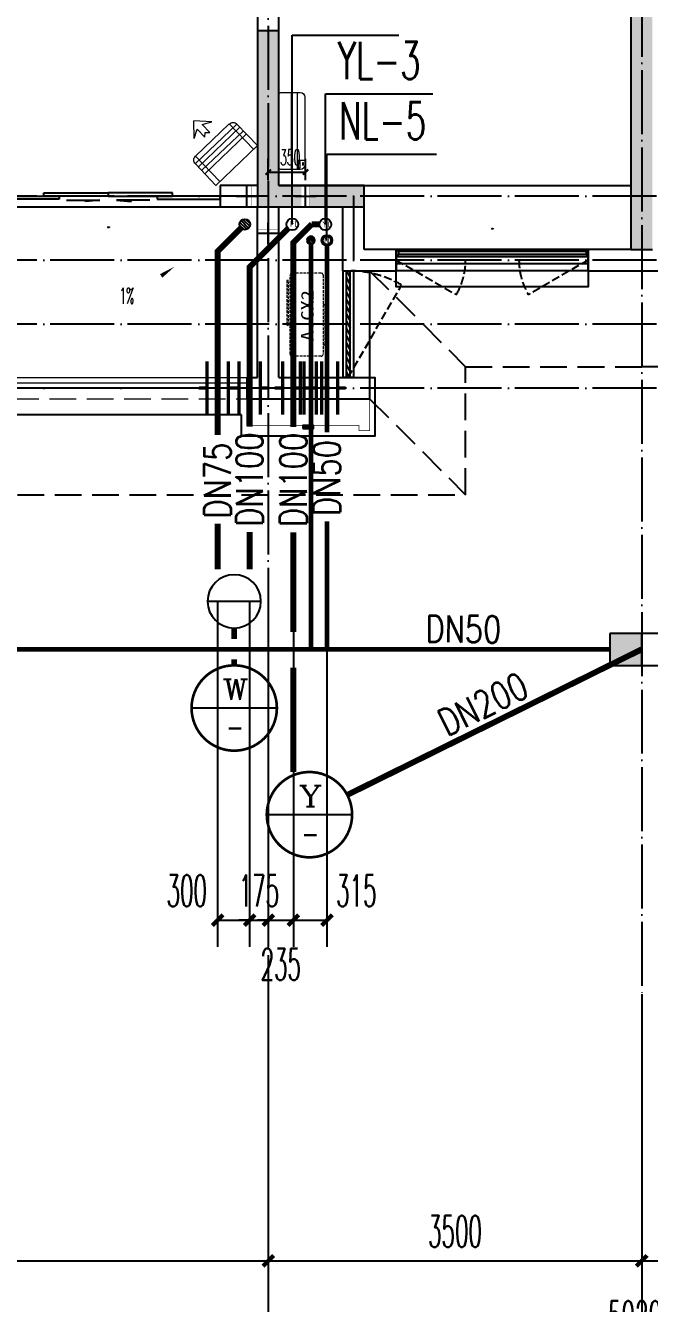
# Model space of a CAD drawing. Extents: x 27938 to 1507990, y 110129 to 923079.
# Drawn here: x 847142 to 852989, y 664074 to 676056 of the extents above; entities that cross this region are included whole.
import ezdxf
from ezdxf.enums import TextEntityAlignment as Align

# ---------------------------------------------------------------- set-up
doc = ezdxf.new("R2010")
doc.units = 0
doc.header["$LTSCALE"] = 1000
doc.header["$MEASUREMENT"] = 0
doc.linetypes.add('DASH', pattern=[0.35, 0.25, -0.1])
doc.linetypes.add('DOTE', pattern=[2.42, 2, -0.2, 0.02, -0.2])
for name, color, linetype in [('3-栏杆1', 135, 'Continuous'), ('3.5方案汇报，与郭总、侯月琴确定户型_t8$0$2020.03.04 -1安徽标准化洋房户型(UA）_t8_t8$0$看线', 154, 'Continuous'), ('AXIS', 3, 'Continuous'), ('COLUMN', 9, 'Continuous'), ('DIM_不分区给水', 3, 'Continuous'), ('DIM_凝结', 150, 'Continuous'), ('DIM_废水', 31, 'Continuous'), ('DIM_污水', 2, 'Continuous'), ('DIM_雨水', 4, 'Continuous'), ('DOTE', 1, 'Continuous'), ('EQUIP_地漏', 7, 'Continuous'), ('LVTRY', 6, 'Continuous'), ('PIPE-凝结', 150, 'N'), ('PIPE-废水', 31, 'TG_F'), ('PIPE-污水', 2, 'W'), ('PIPE-雨水', 4, 'TG_Y'), ('PUB_HATCH', 8, 'Continuous'), ('PUB_TEXT', 4, 'Continuous'), ('TEXT_凝结', 7, 'Continuous'), ('TEXT_废水', 7, 'Continuous'), ('TEXT_雨水', 7, 'Continuous'), ('TWT_DIM', 3, 'Continuous'), ('TWT_雨水口', 4, 'Continuous'), ('VALVE_凝结', 7, 'Continuous'), ('VPIPE-凝结', 150, 'N'), ('VPIPE-废水', 31, 'Continuous'), ('VPIPE-雨水', 4, 'Y'), ('WALL', 9, 'Continuous'), ('WELL_污水', 2, 'Continuous'), ('WINDOW', 4, 'Continuous'), ('WINDOW_TEXT', 7, 'Continuous'), ('保温', 6, 'Continuous'), ('卫生间', 6, 'Continuous'), ('机电标识类', 1, 'Continuous'), ('看线', 251, 'Continuous'), ('立面', 73, 'Continuous'), ('铝合金', 144, 'Continuous')]:
    doc.layers.add(name, color=color, linetype=linetype)
for name, color, linetype, lineweight in [('平面-排水沟', 86, 'Continuous', 15), ('平面-栏杆', 135, 'Continuous', 15), ('平面-看线', 45, 'Continuous', 15), ('平面-空调室内机', 176, 'Continuous', 9), ('平面-空调预留孔', 173, 'Continuous', 15), ('空调', 76, 'Continuous', 13)]:
    doc.layers.add(name, color=color, linetype=linetype, lineweight=lineweight)
doc.styles.add('_TCH_DIM', font='SIMPLEX.shx', dxfattribs={"width": 0.7, "bigfont": 'GBCBIG.shx'})
doc.styles.add('_TCH_DIM_T3', font='SIMPLEX.shx', dxfattribs={"width": 0.494118, "bigfont": 'GBCBIG.shx'})
doc.styles.add('_TCH_WINDOW', font='SIMPLEX.shx', dxfattribs={"width": 0.7, "height": 3.5, "bigfont": 'GBCBIG.shx'})
doc.styles.add('_TWT_CIRCLE', font='COMPLEX', dxfattribs={"width": 1.1, "height": 3.5, "bigfont": 'HZTXT'})
doc.styles.add('_TWT_PIPEDN', font='SIMPLEX', dxfattribs={"width": 0.8, "height": 3.5, "bigfont": 'HZTXT'})
doc.styles.add('_TWT_SERIAL', font='SIMPLEX', dxfattribs={"width": 0.8, "height": 3.5, "bigfont": 'HZTXT'})
doc.styles.get("Standard").update_dxf_attribs({"font": 'gbenor.shx', "bigfont": 'gbcbig.shx'})
doc.styles.add('TG_LINETYPE', font='SIMPLEX', dxfattribs={"width": 0.8, "height": 3, "bigfont": 'HZTXT'})
doc.styles.add('黑体', font='simhei.ttf')
doc.linetypes.add('N', pattern='A,3,-0.2,["N",Standard,S=0.25,R=0,X=-0.1,Y=-0.115],-0.2', length=3.4)
doc.linetypes.add('TG_F', pattern='A,2,-0.3,["F",TG_LINETYPE,S=0.1,R=0,X=-0.23,Y=-0.15],0', length=2.3)
doc.linetypes.add('TG_Y', pattern='A,2,-0.229,["Y",TG_LINETYPE,S=0.1,R=0,X=-0.229,Y=-0.15],0', length=2.229)
doc.linetypes.add('W', pattern='A,3,-0.2,["W",Standard,S=0.25,R=0,X=-0.1,Y=-0.115],-0.2', length=3.4)
doc.linetypes.add('Y', pattern='A,3,-0.2,["Y",Standard,S=0.25,R=0,X=-0.1,Y=-0.115],-0.2', length=3.4)
doc.dimstyles.new('_TCH_ARCH&&100', dxfattribs={"dimtxt": 297.5, "dimasz": 100, "dimexe": 250, "dimexo": 300, "dimgap": 126.25, "dimtad": 1, "dimdec": 0, "dimzin": 0, "dimdsep": 46, "dimtxsty": '_TCH_DIM_T3', "dimblk": 'ARCHTICK', "dimcen": 0.09, "dimclrt": 4, "dimazin": 2, "dimtfac": 1, "dimtdec": 0, "dimtix": 1, "dimtmove": 2, "dimatfit": 3, "dimfxl": 100, "dimtolj": 1, "dimtzin": 0, "dimarcsym": 0})
doc.dimstyles.new('_TCH_ARCH&&50', dxfattribs={"dimtxt": 148.75, "dimasz": 50, "dimexe": 125, "dimexo": 150, "dimgap": 63.125, "dimtad": 1, "dimdec": 0, "dimzin": 0, "dimdsep": 46, "dimtxsty": '_TCH_DIM_T3', "dimblk": 'ARCHTICK', "dimcen": 0.09, "dimclrt": 4, "dimazin": 2, "dimtfac": 1, "dimtdec": 0, "dimtix": 1, "dimtmove": 2, "dimatfit": 3, "dimfxl": 100, "dimtolj": 1, "dimtzin": 0, "dimarcsym": 0})
doc.dimstyles.new('_TWT_ARCH&&100', dxfattribs={"dimtxt": 297.5, "dimasz": 100, "dimexe": 250, "dimexo": 300, "dimgap": 126.25, "dimtad": 1, "dimdec": 0, "dimzin": 0, "dimdsep": 46, "dimtxsty": '_TCH_DIM_T3', "dimblk": 'ARCHTICK', "dimcen": 0.09, "dimclrt": 7, "dimazin": 2, "dimtfac": 1, "dimtdec": 0, "dimtix": 1, "dimtmove": 2, "dimatfit": 3, "dimfxl": 1, "dimtolj": 1, "dimtzin": 0, "dimarcsym": 0})
pattern_1 = [(45, (-445516.58, -596748.81), (0, 47.4157523), [100.584, -33.528]), (135, (-445492.87, -596725.102), (3e-15, 47.4157523), [100.584, -33.528])]

# ---------------------------------------------------------------- blocks, each defined once
blk = doc.blocks.new('A$C148B7D8E')
at = {"layer": '卫生间', "color": 159, "linetype": 'DASH', "true_color": 0x22346e}
for p, q in [((22550, 0), (23450, -900)), ((22550, -1200), (23450, -2100))]:
    blk.add_line(p, q, dxfattribs=at)
blk.add_lwpolyline([(9400, 15400), (7700, 15400), (7700, 10800), (7300, 10800), (7300, 10000), (900, 10000), (900, 9000), (-900, 9000), (-900, -900), (1750, -900), (1750, -2100), (23450, -2100), (23450, -900), (25100, -900)], dxfattribs=at)
blk = doc.blocks.new('GFDGFSDFGD')
at = {"layer": 'PUB_HATCH'}
blk.add_hatch(color=0, dxfattribs=at).paths.add_polyline_path([(443017, 365524), (443017, 365724), (442217, 365724), (442217, 367174), (442017, 367174), (442017, 365524)])
at = {"layer": 'COLUMN', "color": 0}
for p, q in [((442217, 367174), (442017, 367174)), ((442017, 367174), (442017, 365524)), ((442217, 365724), (442217, 367174)), ((443017, 365724), (442217, 365724)), ((443017, 365524), (443017, 365724)), ((442017, 365524), (443017, 365524))]:
    blk.add_line(p, q, dxfattribs=at)
blk = doc.blocks.new('dongkong')
blk.add_wipeout([(-603756, 210771), (-603756, 210571), (-603836, 210571), (-603836, 210771)])
at = {"layer": '机电标识类', "color": 250, "linetype": 'DASH', "ltscale": 400}
for p, q in [((-603796, 210771), (-603796, 210571)), ((-603896, 210671), (-603696, 210671))]:
    blk.add_line(p, q, dxfattribs=at)
at = {"layer": '空调', "color": 6, "linetype": 'DASH', "const_width": 2}
blk.add_lwpolyline([(-603756, 210771), (-603756, 210571), (-603836, 210571), (-603836, 210771)], close=True, dxfattribs=at)
blk = doc.blocks.new('A$C001338C2')
for p, q in [((845, 304), (55, 304)), ((109, 215), (109, 304)), ((0, 249), (0, 22)), ((900, 22), (900, 249)), ((22, 0), (878, 0))]:
    blk.add_line(p, q)
at = {"lineweight": 5}
for p, q in [((900, 215), (0, 215)), ((900, 143), (0, 143))]:
    blk.add_line(p, q, dxfattribs=at)
for points in [[(89, 226), (22, 226, -0.414214), (17, 232), (17, 243, -0.414214), (22, 249), (89, 249, -0.414214), (95, 243), (95, 232, -0.414214)], [(73, 275), (57, 275, -0.414214), (51, 281), (51, 283, -0.414214), (57, 289), (73, 289, -0.414214), (79, 283), (79, 281, -0.414214)]]:
    blk.add_lwpolyline(points, format="xyb", close=True)
for centre, radius, start, end in [((55, 249), 55, 90, 180), ((845, 249), 55, 360, 90), ((22, 22), 22, 180, 270), ((878, 22), 22, 270, 360)]:
    blk.add_arc(centre, radius, start, end)
blk = doc.blocks.new('$lvtry$00000171')
at = {"color": 0}
for p, q in [((-74, 11), (-11, 74)), ((-70, -27), (27, 70)), ((-53, -53), (53, 53)), ((-27, -70), (70, 27)), ((11, -74), (74, -11))]:
    blk.add_line(p, q, dxfattribs=at)
blk.add_circle((0, 0), 75, dxfattribs=at)
blk.add_point((0, 0), dxfattribs=at)
blk = doc.blocks.new('$TwtSys$00000141')
at = {"color": 1}
for p, q in [((-47, 4), (-5, 46)), ((-47, 4), (-5, 46)), ((-44, -18), (18, 44)), ((-44, -18), (18, 44)), ((-33, -33), (33, 33)), ((-33, -33), (33, 33)), ((-16, -44), (44, 16)), ((-16, -44), (44, 16)), ((6, -46), (46, -6)), ((6, -46), (46, -6))]:
    blk.add_line(p, q, dxfattribs=at)
blk.add_circle((0, 0), 47, dxfattribs=at)
blk.add_circle((0, 0), 47, dxfattribs=at)
blk = doc.blocks.new('A$C718F517F')
at = {"layer": '保温', "linetype": 'ByBlock', "ltscale": 10}
h = blk.add_hatch(dxfattribs=at)
h.set_pattern_fill('AR-HBONE', color=251, scale=55)
h.set_pattern_definition(pattern_1)
edge = h.paths.add_edge_path()
edge.add_line((200, 5100), (200, 7700))
edge.add_line((200, 7700), (0, 7700))
edge.add_line((0, 7700), (0, 5100))
edge.add_line((0, 5100), (200, 5100))
h = blk.add_hatch(dxfattribs=at)
h.set_pattern_fill('AR-HBONE', color=251, scale=55)
h.set_pattern_definition(pattern_1)
edge = h.paths.add_edge_path()
edge.add_line((900, 4900), (900, 5100))
edge.add_line((900, 5100), (-700, 5100))
edge.add_line((-700, 5100), (-700, 4900))
edge.add_line((-700, 4900), (900, 4900))
at = {"layer": '保温', "linetype": 'Continuous', "ltscale": 10}
h = blk.add_hatch(dxfattribs=at)
h.set_pattern_fill('HEX', color=251, scale=10, angle=90, style=0)
h.set_pattern_definition([(90, (-503782.47, -516048.461), (-16.49778, 1e-15), [9.525, -19.05]), (210, (-503782.47, -516048.461), (8.24889, -14.2874966), [9.525, -19.05]), (150, (-503782.47, -516038.936), (-8.24889, -14.2874966), [9.525, -19.05])])
h.paths.add_polyline_path([(0, 0), (200, 0), (200, 4900), (0, 4900)])
at = {"layer": '保温', "color": 251, "linetype": 'ByBlock', "ltscale": 10}
for p, q in [((0, 7700), (200, 7700)), ((0, 4900), (200, 4900)), ((0, 0), (200, 0))]:
    blk.add_line(p, q, dxfattribs=at)
blk = doc.blocks.new('ferre')
at = {"layer": '平面-空调预留孔', "linetype": 'DASH', "ltscale": 0.1}
for p, q in [((93393, 115403), (93393, 115393)), ((93403, 115383), (93756, 115383)), ((93766, 115393), (93766, 115403))]:
    blk.add_line(p, q, dxfattribs=at)
blk.add_lwpolyline([(93997, 115743), (93577, 115743), (93577, 115727), (93997, 115727)], close=True, dxfattribs=at)
blk.add_lwpolyline([(94046, 115403), (93306, 115403, -0.414214), (93286, 115423), (93286, 115693, -0.414214), (93306, 115713), (94046, 115713, -0.414214), (94066, 115693), (94066, 115423, -0.414214)], format="xyb", close=True, dxfattribs=at)
for centre, start, end in [((93403, 115393), 180, 270), ((93756, 115393), 270, 0)]:
    blk.add_arc(centre, 10, start, end, dxfattribs=at)
at = {"layer": '平面-空调预留孔', "color": 251, "linetype": 'DASH', "ltscale": 0.1, "true_color": 0x636466, "style": '黑体', "width": 1.2}
blk.add_text('A.CX2', height=117, dxfattribs=at).set_placement((93428, 115492))
blk = doc.blocks.new('fergve')
at = {"layer": '平面-空调预留孔', "linetype": 'DASH', "ltscale": 0.1}
blk.add_blockref('ferre', (25670, -60416), dxfattribs=at)
blk = doc.blocks.new('dasdasf1sa2f31as32f')
for p, q in [((-116, 586), (43, 640)), ((83, 477), (43, 640)), ((-473, 260), (-339, 504)), ((-270, 524), (-428, 237)), ((135, 245), (-339, 505)), ((-270, 524), (114, 314)), ((-23, 586), (-116, 586)), ((-23, 586), (-73, 493)), ((-31, 504), (-73, 493)), ((-18, 463), (-31, 504)), ((32, 555), (-18, 463)), ((83, 477), (32, 555)), ((72, 132), (-401, 392)), ((93, 169), (-381, 428)), ((115, 208), (-359, 468)), ((0, 0), (-473, 260)), ((114, 314), (-44, 26)), ((134, 244), (0, 0))]:
    blk.add_line(p, q)
for centre, start, end in [((-294, 479), 61.2593, 151.2593), ((89, 269), 331.2593, 61.2593)]:
    blk.add_arc(centre, 51.3, start, end)
blk = doc.blocks.new('GDGDRGDGDRGDR')
at = {"layer": '平面-空调室内机', "ltscale": 0.3, "xscale": -1, "rotation": 270}
blk.add_blockref('dongkong', (231446, 1046278), dxfattribs=at)
at = {"layer": '平面-空调预留孔', "xscale": -1, "rotation": 15.00000000331026}
blk.add_blockref('dasdasf1sa2f31as32f', (441626, 442932), dxfattribs=at)
at = {"layer": '平面-空调预留孔', "rotation": 90}
blk.add_blockref('fergve', (497618, 322375), dxfattribs=at)
at = {"layer": '平面-空调室内机', "ltscale": 0.3, "xscale": -1, "rotation": 180}
blk.add_blockref('dongkong', (1045713, 653503), dxfattribs=at)
blk = doc.blocks.new('_ArchTick')
at = {"color": 0, "linetype": 'ByBlock', "const_width": 0.4}
blk.add_lwpolyline([(-0.5, -0.5), (0.5, 0.5)], dxfattribs=at)
blk = doc.blocks.new('*D925')
at = {"layer": 'Defpoints', "color": 0}
for p in [(849767, 674682), (849417, 674457), (849767, 674457)]:
    blk.add_point(p, dxfattribs=at)
at = {"layer": '平面-空调预留孔', "color": 0, "lineweight": -2}
for p, q in [((849417, 674607), (849417, 674807)), ((849767, 674607), (849767, 674807)), ((849417, 674682), (849767, 674682))]:
    blk.add_line(p, q, dxfattribs=at)
at = {"layer": '平面-空调预留孔', "color": 0, "lineweight": -2, "xscale": 50, "yscale": 50, "zscale": 50, "rotation": 180}
blk.add_blockref('_ArchTick', (849417, 674682), dxfattribs=at)
at = {"layer": '平面-空调预留孔', "color": 0, "lineweight": -2, "xscale": 50, "yscale": 50, "zscale": 50}
blk.add_blockref('_ArchTick', (849767, 674682), dxfattribs=at)
at = {"layer": '平面-空调预留孔', "color": 4, "insert": (849623, 674820), "char_height": 148.8, "attachment_point": 5, "style": '_TCH_DIM_T3'}
blk.add_mtext('\\A1;350', dxfattribs=at)
blk = doc.blocks.new('*D958')
at = {"layer": 'AXIS', "color": 0, "lineweight": -2}
for p, q in [((852917, 666675), (852917, 664225)), ((856417, 666675), (856417, 664225)), ((852917, 664475), (856417, 664475))]:
    blk.add_line(p, q, dxfattribs=at)
at = {"layer": 'Defpoints', "color": 0}
for p in [(852917, 666975), (856417, 666975), (856417, 664475)]:
    blk.add_point(p, dxfattribs=at)
at = {"layer": 'AXIS', "color": 0, "lineweight": -2, "xscale": 100, "yscale": 100, "zscale": 100, "rotation": 180}
blk.add_blockref('_ArchTick', (852917, 664475), dxfattribs=at)
at = {"layer": 'AXIS', "color": 0, "lineweight": -2, "xscale": 100, "yscale": 100, "zscale": 100}
blk.add_blockref('_ArchTick', (856417, 664475), dxfattribs=at)
at = {"layer": 'AXIS', "color": 4, "insert": (854667, 664750), "char_height": 297.5, "attachment_point": 5, "style": '_TCH_DIM_T3'}
blk.add_mtext('\\A1;3500', dxfattribs=at)
blk = doc.blocks.new('*D964')
at = {"layer": 'AXIS', "color": 0, "lineweight": -2}
for p, q in [((843617, 666675), (843617, 664225)), ((849417, 666675), (849417, 664225)), ((843617, 664475), (849417, 664475))]:
    blk.add_line(p, q, dxfattribs=at)
at = {"layer": 'Defpoints', "color": 0}
for p in [(843617, 666975), (849417, 666975), (849417, 664475)]:
    blk.add_point(p, dxfattribs=at)
at = {"layer": 'AXIS', "color": 0, "lineweight": -2, "xscale": 100, "yscale": 100, "zscale": 100, "rotation": 180}
blk.add_blockref('_ArchTick', (843617, 664475), dxfattribs=at)
at = {"layer": 'AXIS', "color": 0, "lineweight": -2, "xscale": 100, "yscale": 100, "zscale": 100}
blk.add_blockref('_ArchTick', (849417, 664475), dxfattribs=at)
at = {"layer": 'AXIS', "color": 4, "insert": (846517, 664750), "char_height": 297.5, "attachment_point": 5, "style": '_TCH_DIM_T3'}
blk.add_mtext('\\A1;5800', dxfattribs=at)
blk = doc.blocks.new('*D965')
at = {"layer": 'AXIS', "color": 0, "lineweight": -2}
for p, q in [((849417, 666675), (849417, 664225)), ((852917, 666675), (852917, 664225)), ((849417, 664475), (852917, 664475))]:
    blk.add_line(p, q, dxfattribs=at)
at = {"layer": 'Defpoints', "color": 0}
for p in [(849417, 666975), (852917, 666975), (852917, 664475)]:
    blk.add_point(p, dxfattribs=at)
at = {"layer": 'AXIS', "color": 0, "lineweight": -2, "xscale": 100, "yscale": 100, "zscale": 100, "rotation": 180}
blk.add_blockref('_ArchTick', (849417, 664475), dxfattribs=at)
at = {"layer": 'AXIS', "color": 0, "lineweight": -2, "xscale": 100, "yscale": 100, "zscale": 100}
blk.add_blockref('_ArchTick', (852917, 664475), dxfattribs=at)
at = {"layer": 'AXIS', "color": 4, "insert": (851167, 664750), "char_height": 297.5, "attachment_point": 5, "style": '_TCH_DIM_T3'}
blk.add_mtext('\\A1;3500', dxfattribs=at)
blk = doc.blocks.new('*D966')
at = {"layer": 'AXIS', "color": 0, "lineweight": -2}
for p, q in [((827817, 666675), (827817, 663425)), ((878017, 666675), (878017, 663425)), ((827817, 663675), (878017, 663675))]:
    blk.add_line(p, q, dxfattribs=at)
at = {"layer": 'Defpoints', "color": 0}
for p in [(827817, 666975), (878017, 666975), (878017, 663675)]:
    blk.add_point(p, dxfattribs=at)
at = {"layer": 'AXIS', "color": 0, "lineweight": -2, "xscale": 100, "yscale": 100, "zscale": 100, "rotation": 180}
blk.add_blockref('_ArchTick', (827817, 663675), dxfattribs=at)
at = {"layer": 'AXIS', "color": 0, "lineweight": -2, "xscale": 100, "yscale": 100, "zscale": 100}
blk.add_blockref('_ArchTick', (878017, 663675), dxfattribs=at)
at = {"layer": 'AXIS', "color": 4, "insert": (852917, 663950), "char_height": 297.5, "attachment_point": 5, "style": '_TCH_DIM_T3'}
blk.add_mtext('\\A1;50200', dxfattribs=at)
blk = doc.blocks.new('$DorLib2D$00000138')
at = {"color": 0, "linetype": 'Continuous'}
for p, q in [((-0.2875, 0), (-0.2875, 0.1538)), ((-0.2875, 0.1538), (0, 0.1538)), ((0, 0.1538), (0, 0)), ((0.2875, 0.1538), (0, 0.1538)), ((0.2875, 0), (0.2875, 0.1538)), ((-0.5, -0.1399), (-0.5, 0)), ((-0.5, 0), (-0.2188, 0)), ((0, 0), (-0.2875, 0)), ((-0.2188, 0), (-0.2188, -0.1399)), ((0, 0), (0.2875, 0)), ((0.2188, 0), (0.2188, -0.1399)), ((0.5, 0), (0.2188, 0)), ((0.5, 0), (0.5, -0.1946)), ((0.5, -0.1399), (0.5, 0)), ((-0.2188, -0.1399), (-0.5, -0.1399)), ((0.2188, -0.1399), (0.5, -0.1399)), ((-0.1857, -0.186), (-0.037, -0.186)), ((-0.037, -0.186), (-0.1019, -0.2583)), ((-0.1019, -0.2583), (-0.1019, -0.186)), ((0.1857, -0.186), (0.037, -0.186)), ((0.037, -0.186), (0.1019, -0.2583)), ((0.1019, -0.2583), (0.1019, -0.186))]:
    blk.add_line(p, q, dxfattribs=at)
blk = doc.blocks.new('$WINLIB2D$00000001')
at = {"color": 0}
for points in [[(-0.5, 0.5), (-0.5, -0.5)], [(-0.5, 0.5), (0.5, 0.5)], [(0.5, -0.5), (0.5, 0.5)], [(0.5, 0.1667), (-0.5, 0.1667)], [(0.5, -0.1667), (-0.5, -0.1667)], [(-0.5, -0.5), (0.5, -0.5)]]:
    blk.add_lwpolyline(points, dxfattribs=at)
blk = doc.blocks.new('$WINLIB2D$00000039')
at = {"color": 0}
for points in [[(-0.5, 0.5), (-0.5, -0.5)], [(0.5, 0.5), (-0.5, 0.5)], [(0.5, -0.5), (0.5, 0.5)], [(-0.5, 0.167), (0.5, 0.167)], [(-0.384, -0.167), (-0.448, 0.167)], [(-0.316, -0.167), (-0.38, 0.167)], [(-0.248, -0.167), (-0.312, 0.167)], [(-0.18, -0.167), (-0.244, 0.167)], [(-0.112, -0.167), (-0.176, 0.167)], [(-0.044, -0.167), (-0.108, 0.167)], [(0.024, -0.167), (-0.04, 0.167)], [(0.092, -0.167), (0.028, 0.167)], [(0.16, -0.167), (0.096, 0.167)], [(0.228, -0.167), (0.164, 0.167)], [(0.296, -0.167), (0.232, 0.167)], [(0.364, -0.167), (0.3, 0.167)], [(0.432, -0.167), (0.368, 0.167)], [(0.5, -0.167), (0.436, 0.167)], [(-0.452, -0.167), (-0.5, 0.084)], [(-0.5, -0.167), (0.5, -0.167)], [(0.5, -0.5), (-0.5, -0.5)]]:
    blk.add_lwpolyline(points, dxfattribs=at)
blk = doc.blocks.new('$VALVE$00000553')
at = {"const_width": 30}
for points in [[(0, 100), (0, 175)], [(0, 100), (-250, 100), (-250, 100)], [(0, 100), (250, 100), (250, 100)], [(-250, -100), (-250, -100), (0, -100)], [(250, -100), (250, -100), (0, -100)], [(0, -175), (0, -100)]]:
    blk.add_lwpolyline(points, dxfattribs=at)
blk = doc.blocks.new('$TWTSYS$00000190')
blk.add_line((0, 0.5, 0), (0, -0.5, 0))
blk.add_circle((0, 0, 0), 0.5)
blk = doc.blocks.new('*D1531')
at = {"layer": 'Defpoints', "color": 0}
for p in [(848942, 670957), (849242, 670957), (849242, 667669)]:
    blk.add_point(p, dxfattribs=at)
at = {"layer": 'TWT_DIM', "color": 0, "lineweight": -2}
for p, q in [((848942, 670657), (848942, 667419)), ((849242, 670657), (849242, 667419)), ((848942, 667669), (849242, 667669))]:
    blk.add_line(p, q, dxfattribs=at)
at = {"layer": 'TWT_DIM', "color": 0, "lineweight": -2, "xscale": 100, "yscale": 100, "zscale": 100, "rotation": 180}
blk.add_blockref('_ArchTick', (848942, 667669), dxfattribs=at)
at = {"layer": 'TWT_DIM', "color": 0, "lineweight": -2, "xscale": 100, "yscale": 100, "zscale": 100}
blk.add_blockref('_ArchTick', (849242, 667669), dxfattribs=at)
at = {"layer": 'TWT_DIM', "color": 7, "insert": (848653, 667944), "char_height": 297.5, "attachment_point": 5, "style": '_TCH_DIM_T3'}
blk.add_mtext('\\A1;300', dxfattribs=at)
blk = doc.blocks.new('*D1532')
at = {"layer": 'Defpoints', "color": 0}
for p in [(849242, 670957), (849417, 670957), (849417, 667669)]:
    blk.add_point(p, dxfattribs=at)
at = {"layer": 'TWT_DIM', "color": 0, "lineweight": -2}
for p, q in [((849242, 670657), (849242, 667419)), ((849417, 670657), (849417, 667419)), ((849242, 667669), (849142, 667669)), ((849242, 667669), (849417, 667669)), ((849417, 667669), (849517, 667669))]:
    blk.add_line(p, q, dxfattribs=at)
at = {"layer": 'TWT_DIM', "color": 0, "lineweight": -2, "xscale": 100, "yscale": 100, "zscale": 100}
blk.add_blockref('_ArchTick', (849242, 667669), dxfattribs=at)
at = {"layer": 'TWT_DIM', "color": 0, "lineweight": -2, "xscale": 100, "yscale": 100, "zscale": 100, "rotation": 180}
blk.add_blockref('_ArchTick', (849417, 667669), dxfattribs=at)
at = {"layer": 'TWT_DIM', "color": 7, "insert": (849329, 667944), "char_height": 297.5, "attachment_point": 5, "style": '_TCH_DIM_T3'}
blk.add_mtext('\\A1;175', dxfattribs=at)
blk = doc.blocks.new('*D1533')
at = {"layer": 'Defpoints', "color": 0}
for p in [(849417, 670957), (849652, 670957), (849652, 667669)]:
    blk.add_point(p, dxfattribs=at)
at = {"layer": 'TWT_DIM', "color": 0, "lineweight": -2}
for p, q in [((849417, 670657), (849417, 667419)), ((849652, 670657), (849652, 667419)), ((849417, 667669), (849317, 667669)), ((849417, 667669), (849652, 667669)), ((849652, 667669), (849752, 667669))]:
    blk.add_line(p, q, dxfattribs=at)
at = {"layer": 'TWT_DIM', "color": 0, "lineweight": -2, "xscale": 100, "yscale": 100, "zscale": 100}
blk.add_blockref('_ArchTick', (849417, 667669), dxfattribs=at)
at = {"layer": 'TWT_DIM', "color": 0, "lineweight": -2, "xscale": 100, "yscale": 100, "zscale": 100, "rotation": 180}
blk.add_blockref('_ArchTick', (849652, 667669), dxfattribs=at)
at = {"layer": 'TWT_DIM', "color": 7, "insert": (849534, 667253), "char_height": 297.5, "attachment_point": 5, "style": '_TCH_DIM_T3'}
blk.add_mtext('\\A1;235', dxfattribs=at)
blk = doc.blocks.new('*D1534')
at = {"layer": 'Defpoints', "color": 0}
for p in [(849652, 670957), (849967, 670957), (849967, 667669)]:
    blk.add_point(p, dxfattribs=at)
at = {"layer": 'TWT_DIM', "color": 0, "lineweight": -2}
for p, q in [((849652, 670657), (849652, 667419)), ((849967, 670657), (849967, 667419)), ((849652, 667669), (849967, 667669))]:
    blk.add_line(p, q, dxfattribs=at)
at = {"layer": 'TWT_DIM', "color": 0, "lineweight": -2, "xscale": 100, "yscale": 100, "zscale": 100, "rotation": 180}
blk.add_blockref('_ArchTick', (849652, 667669), dxfattribs=at)
at = {"layer": 'TWT_DIM', "color": 0, "lineweight": -2, "xscale": 100, "yscale": 100, "zscale": 100}
blk.add_blockref('_ArchTick', (849967, 667669), dxfattribs=at)
at = {"layer": 'TWT_DIM', "color": 7, "insert": (850242, 667944), "char_height": 297.5, "attachment_point": 5, "style": '_TCH_DIM_T3'}
blk.add_mtext('\\A1;315', dxfattribs=at)
blk = doc.blocks.new('$TwtSys$00000424')
for p, q in [((-500, 250), (500, 250)), ((-500, -250), (-500, 250)), ((0, -250), (0, 250)), ((500, 250), (500, -250)), ((500, -250), (-500, -250))]:
    blk.add_line(p, q)
blk.add_solid([(0, 250), (500, 250), (0, -250), (500, -250)])

msp = doc.modelspace()

# ---------------------------------------------------------------- hatches: boundary and pattern name
at = {"layer": 'PIPE-凝结'}
for points in [[(849816.6, 672542.2), (849800.7, 672526.3), (849794.1, 672532.9)], [(849816.6, 672542.2), (849794.1, 672542.2), (849794.1, 672532.9)]]:
    msp.add_hatch(color=256, dxfattribs=at).paths.add_polyline_path(points)
at = {"layer": '立面'}
h = msp.add_hatch(dxfattribs=at)
h.set_pattern_fill('ANSI31', color=8, scale=2)
h.set_pattern_definition([(45, (-38483.731, -123288.2893), (-2.24506403, 2.24506403), [])])
h.paths.add_polyline_path([(849741.6, 672277.2), (849841.6, 672277.2), (849841.6, 672307.2), (849741.6, 672307.2)])

# ---------------------------------------------------------------- linework, layer by layer
at = {"color": 8, "const_width": 8}
msp.add_lwpolyline([(850366.6, 672557.2), (850366.6, 672257.2), (850266.6, 672257.2), (850266.6, 672307.2), (849216.6, 672307.2), (849216.6, 672557.2)], dxfattribs=at)
at = {"layer": '3-栏杆1', "color": 8}
for p, q in [((850636.8, 673939.4), (850616.6, 673957.2)), ((850616.6, 673957.2), (850636.8, 673939.4)), ((850636.8, 673910.1), (850616.6, 673890.3)), ((850616.6, 673890.3), (850636.8, 673910.1)), ((850636.8, 673939.3), (852396.3, 673939.4)), ((850636.8, 673939.4), (850636.8, 673910.1)), ((852396.3, 673910.1), (850636.8, 673910)), ((852396.3, 673939.4), (852416.6, 673957.2)), ((852416.6, 673957.2), (852396.3, 673939.4)), ((852396.3, 673939.4), (852396.3, 673910.1)), ((852416.6, 673890.3), (852396.3, 673910.1))]:
    msp.add_line(p, q, dxfattribs=at)
at = {"layer": '3.5方案汇报，与郭总、侯月琴确定户型_t8$0$2020.03.04 -1安徽标准化洋房户型(UA）_t8_t8$0$看线', "color": 8, "ltscale": 10}
msp.add_line((850316.6, 674557.2), (852816.6, 674557.2), dxfattribs=at)
at = {"layer": 'AXIS', "color": 8}
for p, q in [((849416.6, 666975.1), (849416.6, 662975.1)), ((852916.6, 666975.1), (852916.6, 662975.1))]:
    msp.add_line(p, q, dxfattribs=at)
at = {"layer": 'DIM_不分区给水'}
msp.add_line((850104.1, 672657.2), (829184.1, 672657.2), dxfattribs=at)
at = {"layer": 'DIM_废水'}
msp.add_line((849641.6, 675964.8), (850638.9, 675964.8), dxfattribs=at)
at = {"layer": 'DIM_污水'}
msp.add_line((849497.6, 669657.2), (848697.6, 669657.2), dxfattribs=at)
at = {"layer": 'DIM_污水', "const_width": 25}
msp.add_lwpolyline([(849497.6, 669657.2, 1), (848697.6, 669657.2, 1)], format="xyb", close=True, dxfattribs=at)
at = {"layer": 'DIM_雨水'}
for p, q in [((849951.6, 675414.7), (850958.5, 675414.7)), ((850202.6, 668657.2), (849402.6, 668657.2))]:
    msp.add_line(p, q, dxfattribs=at)
at = {"layer": 'DIM_雨水', "const_width": 25}
msp.add_lwpolyline([(850202.6, 668657.2, 1), (849402.6, 668657.2, 1)], format="xyb", close=True, dxfattribs=at)
at = {"layer": 'DOTE', "color": 169, "linetype": 'DOTE', "ltscale": 0.3}
msp.add_line((879916.6, 672657.2), (825916.6, 672657.2), dxfattribs=at)
at = {"layer": 'PIPE-凝结', "ltscale": 0.5, "const_width": 45}
for points in [[(849966.6, 672392.2), (849966.6, 672241.8)], [(849966.6, 671408.4), (849966.6, 670207.2)], [(830866.6, 670207.2), (852616.6, 670207.2)]]:
    msp.add_lwpolyline(points, dxfattribs=at)
at = {"layer": 'PIPE-废水', "ltscale": 0.5, "const_width": 55}
for points in [[(848941.6, 670957.2), (848941.6, 671384.9)], [(849241.6, 670957.2), (849241.6, 671308.1)]]:
    msp.add_lwpolyline(points, dxfattribs=at)
at = {"layer": 'PIPE-污水', "const_width": 55}
for points in [[(849097.2, 670407.2), (849097.1, 670305.1)], [(849096.8, 670114.9), (849096.7, 670057.2)]]:
    msp.add_lwpolyline(points, dxfattribs=at)
at = {"layer": 'PIPE-雨水', "ltscale": 0.5, "const_width": 55}
for points in [[(849651.6, 670370.3), (849651.6, 671304.9)], [(849651.6, 669057.2), (849651.6, 670036.1)]]:
    msp.add_lwpolyline(points, dxfattribs=at)
at = {"layer": 'PIPE-雨水', "const_width": 55}
msp.add_lwpolyline([(850157.2, 668842.2), (852916.6, 670207.2)], dxfattribs=at)
at = {"layer": 'VPIPE-凝结', "color": 8}
msp.add_circle((849966.6, 674042.2), 40, dxfattribs=at)
at = {"layer": 'VPIPE-废水', "color": 8}
msp.add_circle((849641.6, 674192.2), 55, dxfattribs=at)
at = {"layer": 'VPIPE-雨水', "color": 8}
msp.add_circle((849951.6, 674192.2), 55, dxfattribs=at)
at = {"layer": 'WALL', "color": 8}
for p, q in [((849216.6, 672557.2), (849416.6, 672557.2)), ((849416.6, 672557.2), (850366.6, 672557.2))]:
    msp.add_line(p, q, dxfattribs=at)
at = {"layer": 'WINDOW', "color": 8, "linetype": 'DASH', "ltscale": 0.3}
for points in [[(850616.6, 673857.2), (851179.7, 673532.5, 0.1314846), (851266.6, 673857.2)], [(852416.6, 673857.2), (851853.4, 673532.5, -0.1314846), (851766.6, 673857.2)], [(850166.6, 672757.2), (850666.6, 673623.2, 0.1316525), (850166.6, 673757.2)]]:
    msp.add_lwpolyline(points, format="xyb", dxfattribs=at)
at = {"layer": '平面-栏杆', "color": 8}
for points in [[(844566.6, 672707.2), (849216.6, 672707.2)], [(844566.6, 672657.2), (849216.6, 672657.2)], [(844566.6, 672657.2), (849216.6, 672657.2)]]:
    msp.add_lwpolyline(points, dxfattribs=at)
at = {"layer": '平面-看线', "color": 8}
msp.add_lwpolyline([(844566.6, 672757.2), (849216.6, 672757.2)], dxfattribs=at)
at = {"layer": '平面-看线', "color": 8, "linetype": 'DASH'}
msp.add_lwpolyline([(844566.6, 672557.2), (849216.6, 672557.2)], dxfattribs=at)
at = {"layer": '看线', "color": 8, "ltscale": 0.5}
for points in [[(850366.6, 673757.2), (850366.6, 672757.2)], [(852416.6, 673757.2), (852416.6, 673607.2), (850616.6, 673607.2), (850616.6, 673757.2)], [(849166.6, 672407.2), (844566.6, 672407.2)]]:
    msp.add_lwpolyline(points, dxfattribs=at)
at = {"layer": '看线', "color": 8}
msp.add_lwpolyline([(850366.6, 672757.2), (850416.6, 672757.2), (850416.6, 672207.2), (849166.6, 672207.2), (849166.6, 672407.2)], dxfattribs=at)
at = {"layer": '立面', "color": 8}
msp.add_lwpolyline([(849741.6, 672277.2), (849841.6, 672277.2), (849841.6, 672307.2), (849741.6, 672307.2)], close=True, dxfattribs=at)
at = {"layer": '铝合金', "color": 8}
msp.add_lwpolyline([(849741.6, 672277.2), (849841.6, 672277.2), (849841.6, 672307.2), (849741.6, 672307.2)], close=True, dxfattribs=at)

# ---------------------------------------------------------------- block references
at = {"color": 8}
for name, p in [('A$C148B7D8E', (827816.6, 673757.2)), ('GFDGFSDFGD', (407300, 308833.4)), ('A$C718F517F', (852816.6, 673957.2))]:
    msp.add_blockref(name, p, dxfattribs=at)
at = {"color": 8, "xscale": -1}
msp.add_blockref('A$C148B7D8E', (878016.6, 673757.2), dxfattribs=at)
at = {"layer": 'EQUIP_地漏', "color": 8, "xscale": 0.8, "yscale": -0.8, "zscale": 0.8, "rotation": 180}
msp.add_blockref('$TwtSys$00000141', (849816.6, 674042.2), dxfattribs=at)
at = {"layer": 'LVTRY', "color": 8, "xscale": 0.6666666667107825, "yscale": 0.6666666667107825, "rotation": 269.9999999939778}
msp.add_blockref('$lvtry$00000171', (849196.6, 674192.2), dxfattribs=at)
at = {"layer": 'TWT_雨水口', "xscale": 0.6, "yscale": -0.6, "zscale": 0.6, "rotation": 180.0000000000071}
msp.add_blockref('$TwtSys$00000424', (852916.6, 670207.2), dxfattribs=at)
at = {"layer": 'WELL_污水', "xscale": -500, "yscale": 500, "zscale": 500, "rotation": 270}
msp.add_blockref('$TWTSYS$00000190', (849097.6, 670657.2), dxfattribs=at)
at = {"layer": '平面-空调预留孔', "color": 8, "xscale": -0.800000000046565, "yscale": 0.800000000046565, "zscale": 0.800000000046565, "rotation": 269.9999997665698}
msp.add_blockref('A$C001338C2', (849516.7, 674707.2), dxfattribs=at)

# ---------------------------------------------------------------- texts
at = {"layer": 'DIM_污水', "color": 7, "style": '_TWT_CIRCLE'}
for s, height, width, p, p2 in [('W', 193.3, 1.21, (848986.2, 669733.5), (849231.2, 669733.5)), ('-', 207, 0.941111, (849021.7, 669375.9), (849188.7, 669375.9))]:
    msp.add_text(s, height=height, dxfattribs=dict(at, width=width)).set_placement(p, p2, align=Align.FIT)
at = {"layer": 'DIM_雨水', "color": 7, "style": '_TWT_SERIAL', "width": 0.64}
msp.add_text('YL-3', height=350, dxfattribs=at).set_placement((850067.1, 675554.7))
at = {"layer": 'DIM_雨水', "color": 7, "style": '_TWT_CIRCLE'}
for s, height, width, p, p2 in [('Y', 198.8, 1.21, (849703.7, 668732.7), (849921.3, 668732.7)), ('-', 207, 0.941111, (849726.7, 668375.9), (849893.7, 668375.9))]:
    msp.add_text(s, height=height, dxfattribs=dict(at, width=width)).set_placement(p, p2, align=Align.FIT)
at = {"layer": 'TEXT_凝结', "style": '_TWT_PIPEDN', "width": 0.8}
for rotation, p in [(90, (850091.6, 671458.4)), (359.48278, (850889.2, 670275.3))]:
    msp.add_text('DN50', height=250, rotation=rotation, dxfattribs=at).set_placement(p)
at = {"layer": 'TEXT_废水', "style": '_TWT_PIPEDN', "width": 0.8}
for s, p in [('DN100', (849366.6, 671358.1)), ('DN75', (849066.6, 671434.9))]:
    msp.add_text(s, height=250, rotation=90, dxfattribs=at).set_placement(p)
at = {"layer": 'TEXT_雨水', "style": '_TWT_PIPEDN', "width": 0.8}
for s, rotation, p in [('DN100', 90, (849776.6, 671354.9)), ('DN200', 26.31937, (851089.6, 669387.1))]:
    msp.add_text(s, height=250, rotation=rotation, dxfattribs=at).set_placement(p)

# ---------------------------------------------------------------- dimensions: what is measured, and where the dimension line sits
at = {"layer": 'AXIS', "color": 8}
for p1, p2, distance, picture, middle in [((827816.6, 666975.2), (878016.6, 666975.2), -3300, '*D966', (852916.6, 663950.2)), ((843616.6, 666975.2), (849416.6, 666975.2), -2500, '*D964', (846516.6, 664750.2)), ((849416.6, 666975.2), (852916.6, 666975.2), -2500, '*D965', (851166.6, 664750.2)), ((852916.6, 666975.2), (856416.6, 666975.2), -2500, '*D958', (854666.6, 664750.2))]:
    dim = msp.add_aligned_dim(p1=p1, p2=p2, distance=distance, dimstyle='_TCH_ARCH&&100', dxfattribs=at)
    dim.commit()
    dim.dimension.update_dxf_attribs({"geometry": picture, "text_midpoint": middle})
at = {"layer": 'TWT_DIM'}
for base, p1, p2, picture, middle in [((849241.6, 667668.8), (848941.6, 670957.2), (849241.6, 670957.2), '*D1531', (848652.6, 667943.8)), ((849651.6, 667668.8), (849416.6, 670957.2), (849651.6, 670957.2), '*D1533', (849534.1, 667253.1)), ((849966.6, 667668.8), (849651.6, 670957.2), (849966.6, 670957.2), '*D1534', (850241.6, 667943.8))]:
    dim = msp.add_linear_dim(base=base, p1=p1, p2=p2, angle=0, dimstyle='_TWT_ARCH&&100', dxfattribs=at)
    dim.commit()
    dim.dimension.update_dxf_attribs({"geometry": picture, "text_midpoint": middle, "dimtype": 129})
dim = msp.add_aligned_dim(p1=(849241.6, 670957.2), p2=(849416.6, 670957.2), distance=-3288.3, dimstyle='_TWT_ARCH&&100', dxfattribs=at)
dim.commit()
dim.dimension.update_dxf_attribs({"geometry": '*D1532', "text_midpoint": (849329.1, 667943.8)})

# ---------------------------------------------------------------- next in the draw order: block references
at = {"layer": '平面-空调室内机', "color": 8, "ltscale": 0.3, "rotation": 180}
msp.add_blockref('dongkong', (245970.6, 885128), dxfattribs=at)

# ---------------------------------------------------------------- next in the draw order: block references
at = {"layer": '平面-空调室内机', "color": 8, "ltscale": 0.3, "xscale": -1, "rotation": 180}
msp.add_blockref('dongkong', (1453562.7, 885128), dxfattribs=at)

# ---------------------------------------------------------------- next in the draw order: block references
at = {"color": 8}
msp.add_blockref('GDGDRGDGDRGDR', (407300, 231625.1), dxfattribs=at)

# ---------------------------------------------------------------- next in the draw order: hatches: boundary and pattern name
at = {"layer": 'PIPE-废水'}
for points in [[(848941.6, 673937.2), (848922.1, 673956.6), (848914.1, 673948.6)], [(848941.6, 673937.2), (848922.1, 673956.6), (848914.1, 673948.6)], [(848941.6, 673937.2), (848914.1, 673937.2), (848914.1, 673948.6)], [(848941.6, 673937.2), (848914.1, 673937.2), (848914.1, 673948.6)], [(849241.6, 673792.2), (849222.1, 673811.6), (849214.1, 673803.6)], [(849241.6, 673792.2), (849222.1, 673811.6), (849214.1, 673803.6)], [(849241.6, 673792.2), (849214.1, 673792.2), (849214.1, 673803.6)], [(849241.6, 673792.2), (849214.1, 673792.2), (849214.1, 673803.6)]]:
    msp.add_hatch(color=256, dxfattribs=at).paths.add_polyline_path(points)
at = {"layer": 'PIPE-雨水'}
for points in [[(849651.6, 674020), (849632.1, 674039.5), (849624.1, 674031.4)], [(849651.6, 674020), (849632.1, 674039.5), (849624.1, 674031.4)], [(849651.6, 674020), (849624.1, 674020), (849624.1, 674031.4)], [(849651.6, 674020), (849624.1, 674020), (849624.1, 674031.4)]]:
    msp.add_hatch(color=256, dxfattribs=at).paths.add_polyline_path(points)

# ---------------------------------------------------------------- next in the draw order: linework, layer by layer
at = {"layer": '3-栏杆1', "color": 8}
for p, q in [((850636.8, 673939.4), (850616.6, 673957.2)), ((850616.6, 673957.2), (850636.8, 673939.4)), ((850636.8, 673910.1), (850616.6, 673890.3)), ((850616.6, 673890.3), (850636.8, 673910.1)), ((850636.8, 673939.3), (852396.3, 673939.4)), ((850636.8, 673939.4), (850636.8, 673910.1)), ((852396.3, 673910.1), (850636.8, 673910)), ((852396.3, 673939.4), (852416.6, 673957.2)), ((852416.6, 673957.2), (852396.3, 673939.4)), ((852396.3, 673939.4), (852396.3, 673910.1)), ((852416.6, 673890.3), (852396.3, 673910.1))]:
    msp.add_line(p, q, dxfattribs=at)
at = {"layer": '3.5方案汇报，与郭总、侯月琴确定户型_t8$0$2020.03.04 -1安徽标准化洋房户型(UA）_t8_t8$0$看线', "color": 8, "ltscale": 10}
msp.add_line((850316.6, 674557.2), (852816.6, 674557.2), dxfattribs=at)
at = {"layer": 'DIM_凝结'}
for p, q in [((849966.6, 674042.2), (849966.6, 674848.6)), ((849966.6, 674848.6), (850992.7, 674848.6))]:
    msp.add_line(p, q, dxfattribs=at)
at = {"layer": 'DIM_废水'}
msp.add_line((849641.6, 674192.2), (849641.6, 675964.8), dxfattribs=at)
at = {"layer": 'DIM_雨水'}
msp.add_line((849951.6, 674192.2), (849951.6, 675414.7), dxfattribs=at)
at = {"layer": 'DOTE', "color": 169, "linetype": 'DOTE', "ltscale": 0.3}
for p, q in [((852916.6, 690157.2), (852916.6, 666975.2)), ((849416.6, 678957.2), (849416.6, 666975.2)), ((879916.6, 674457.2), (825916.6, 674457.2)), ((850216.6, 674457.2), (850216.6, 673857.2)), ((850216.6, 674457.2), (850216.6, 673857.2)), ((879916.6, 673857.2), (825916.6, 673857.2)), ((879916.6, 673257.2), (825916.6, 673257.2))]:
    msp.add_line(p, q, dxfattribs=at)
at = {"layer": 'PIPE-凝结', "ltscale": 0.5, "const_width": 45}
for points in [[(849816.6, 672542.2), (849816.6, 674004.6)], [(849816.6, 670207.2), (849816.6, 674004.6)], [(849966.6, 673992.2), (849966.6, 672392.2)], [(849966.6, 673992.2), (849966.6, 672392.2)]]:
    msp.add_lwpolyline(points, dxfattribs=at)
at = {"layer": 'PIPE-废水', "ltscale": 0.5, "const_width": 55}
for points in [[(849161.3, 674156.9), (848941.6, 673937.2)], [(849161.3, 674156.9), (848941.6, 673937.2)], [(849602.7, 674153.3), (849241.6, 673792.2)], [(849602.7, 674153.3), (849241.6, 673792.2)], [(848941.6, 672218.2), (848941.6, 673937.2)], [(848941.6, 672218.2), (848941.6, 673937.2)], [(849241.6, 672293.8), (849241.6, 673792.2)], [(849241.6, 672293.8), (849241.6, 673792.2)]]:
    msp.add_lwpolyline(points, dxfattribs=at)
at = {"layer": 'PIPE-雨水', "ltscale": 0.5, "const_width": 55}
for points in [[(849823.7, 674192.2), (849651.6, 674020)], [(849823.7, 674192.2), (849651.6, 674020)], [(849826.4, 674194.8), (849823.7, 674192.2)], [(849826.4, 674194.8), (849823.7, 674192.2)], [(849896.6, 674192.2), (849823.7, 674192.2)], [(849896.6, 674192.2), (849823.7, 674192.2)], [(849651.6, 672290.6), (849651.6, 674020)], [(849651.6, 672290.6), (849651.6, 674020)]]:
    msp.add_lwpolyline(points, dxfattribs=at)
at = {"layer": 'VPIPE-凝结'}
msp.add_circle((849966.6, 674042.2), 50, dxfattribs=at)
msp.add_circle((849966.6, 674042.2), 50, dxfattribs=at)
at = {"layer": 'VPIPE-凝结', "color": 8}
msp.add_circle((849966.6, 674042.2), 40, dxfattribs=at)
at = {"layer": 'VPIPE-废水'}
msp.add_circle((849641.6, 674192.2), 55, dxfattribs=at)
msp.add_circle((849641.6, 674192.2), 55, dxfattribs=at)
at = {"layer": 'VPIPE-废水', "color": 8}
msp.add_circle((849641.6, 674192.2), 55, dxfattribs=at)
at = {"layer": 'VPIPE-雨水'}
msp.add_circle((849951.6, 674192.2), 55, dxfattribs=at)
msp.add_circle((849951.6, 674192.2), 55, dxfattribs=at)
at = {"layer": 'VPIPE-雨水', "color": 8}
msp.add_circle((849951.6, 674192.2), 55, dxfattribs=at)
at = {"layer": 'WALL', "color": 8}
for p, q in [((852816.6, 673957.2), (852816.6, 678857.2)), ((849316.6, 677857.2), (849316.6, 674557.2)), ((849516.6, 674557.2), (849516.6, 677857.2)), ((849316.6, 674557.2), (848966.6, 674557.2)), ((848966.6, 674557.2), (848966.6, 674357.2)), ((849316.6, 674557.2), (848966.6, 674557.2)), ((848966.6, 674557.2), (848966.6, 674357.2)), ((849516.6, 674557.2), (850316.6, 674557.2)), ((850316.6, 673957.2), (850316.6, 674557.2)), ((850316.6, 673957.2), (850316.6, 674557.2)), ((848966.6, 674357.2), (849316.6, 674357.2)), ((848966.6, 674357.2), (849316.6, 674357.2)), ((849316.6, 672757.2), (849316.6, 674357.2)), ((849316.6, 672757.2), (849316.6, 674357.2)), ((849516.6, 674357.2), (850116.6, 674357.2)), ((849516.6, 672757.2), (849516.6, 674357.2)), ((849516.6, 672757.2), (849516.6, 674357.2)), ((850116.6, 673757.2), (850116.6, 674357.2)), ((850116.6, 673757.2), (850116.6, 674357.2)), ((850616.6, 673957.2), (850316.6, 673957.2)), ((850616.6, 673957.2), (850316.6, 673957.2)), ((850616.6, 673757.2), (850616.6, 673957.2)), ((850616.6, 673757.2), (850616.6, 673957.2)), ((852816.6, 673957.2), (852416.6, 673957.2)), ((852416.6, 673957.2), (852416.6, 673757.2)), ((852816.6, 673957.2), (852416.6, 673957.2)), ((852416.6, 673957.2), (852416.6, 673757.2)), ((850116.6, 673757.2), (850616.6, 673757.2)), ((850116.6, 673757.2), (850616.6, 673757.2)), ((852416.6, 673757.2), (852916.6, 673757.2)), ((852416.6, 673757.2), (852916.6, 673757.2)), ((852916.6, 673757.2), (853416.6, 673757.2)), ((852916.6, 673757.2), (853416.6, 673757.2)), ((849216.6, 672757.2), (849316.6, 672757.2)), ((849216.6, 672757.2), (849216.6, 672557.2)), ((849216.6, 672757.2), (849316.6, 672757.2)), ((849216.6, 672757.2), (849216.6, 672557.2)), ((849516.6, 672757.2), (850366.6, 672757.2)), ((849516.6, 672757.2), (850366.6, 672757.2)), ((850366.6, 672757.2), (850366.6, 672557.2)), ((850366.6, 672757.2), (850366.6, 672557.2))]:
    msp.add_line(p, q, dxfattribs=at)
at = {"layer": 'WINDOW', "color": 8}
msp.add_line((846866.6, 674357.2), (848966.6, 674357.2), dxfattribs=at)
msp.add_line((846866.6, 674357.2), (848966.6, 674357.2), dxfattribs=at)
at = {"layer": 'WINDOW', "color": 8, "linetype": 'DASH', "ltscale": 0.3}
for points in [[(850616.6, 673857.2), (851179.7, 673532.5, 0.1314846), (851266.6, 673857.2)], [(852416.6, 673857.2), (851853.4, 673532.5, -0.1314846), (851766.6, 673857.2)], [(850166.6, 672757.2), (850666.6, 673623.2, 0.1316525), (850166.6, 673757.2)]]:
    msp.add_lwpolyline(points, format="xyb", dxfattribs=at)
at = {"layer": '平面-排水沟', "color": 8}
msp.add_lwpolyline([(848181.3, 673550.1, 0, 0, 0), (848536.4, 673793.8, 0, 40, 0), (848412.7, 673708.9, 0, 0, 0)], format="xyseb", dxfattribs=at)
msp.add_lwpolyline([(848181.3, 673550.1, 0, 0, 0), (848536.4, 673793.8, 0, 40, 0), (848412.7, 673708.9, 0, 0, 0)], format="xyseb", dxfattribs=at)
at = {"layer": '平面-栏杆', "color": 8}
msp.add_lwpolyline([(844566.6, 672707.2), (849216.6, 672707.2)], dxfattribs=at)
at = {"layer": '平面-看线', "color": 8}
msp.add_lwpolyline([(844566.6, 672757.2), (849216.6, 672757.2)], dxfattribs=at)
at = {"layer": '看线', "color": 8, "ltscale": 0.5}
for points in [[(850366.6, 673757.2), (850366.6, 672757.2)], [(852416.6, 673757.2), (852416.6, 673607.2), (850616.6, 673607.2), (850616.6, 673757.2)]]:
    msp.add_lwpolyline(points, dxfattribs=at)
at = {"layer": '看线', "color": 8}
msp.add_lwpolyline([(850366.6, 672757.2), (850416.6, 672757.2), (850416.6, 672207.2), (849166.6, 672207.2), (849166.6, 672407.2)], dxfattribs=at)

# ---------------------------------------------------------------- next in the draw order: block references
at = {"layer": 'EQUIP_地漏', "color": 8, "xscale": 0.8, "yscale": -0.8, "zscale": 0.8, "rotation": 180}
msp.add_blockref('$TwtSys$00000141', (849816.6, 674042.2), dxfattribs=at)
at = {"layer": 'LVTRY', "color": 8, "xscale": 0.6666666667107825, "yscale": 0.6666666667107825, "rotation": 269.9999999939778}
msp.add_blockref('$lvtry$00000171', (849196.6, 674192.2), dxfattribs=at)
at = {"layer": 'VALVE_凝结', "xscale": -1}
for p, rotation in [((848941.6, 672657.2), 90), ((849241.6, 672657.2), 90), ((849651.6, 672657.2), 90), ((849816.6, 672657.2), 90), ((849966.6, 672657.2), 269.9999994142191)]:
    msp.add_blockref('$VALVE$00000553', p, dxfattribs=dict(at, rotation=rotation))
at = {"layer": 'WINDOW', "color": 8}
ref = msp.add_blockref('$DorLib2D$00000138', (847916.6, 674457.2), dxfattribs=dict(at, xscale=2100, yscale=200, zscale=2100, rotation=1.055716874123975e-09))
ref.add_attrib('A', 'TLM2123', (847907.5, 674161.7), dxfattribs={"layer": 'WINDOW_TEXT', "color": 8, "ltscale": 0.5, "height": 5.95, "rotation": 0, "style": '_TCH_WINDOW', "width": 0.494118})
ref = msp.add_blockref('$DorLib2D$00000138', (847916.6, 674457.2), dxfattribs=dict(at, xscale=2100, yscale=200, zscale=2100))
ref.add_attrib('A', 'TLM2123', (847907.5, 674161.7), dxfattribs={"layer": 'WINDOW_TEXT', "color": 8, "ltscale": 0.5, "height": 5.95, "rotation": 0, "style": '_TCH_WINDOW', "width": 0.494118})
ref = msp.add_blockref('$WINLIB2D$00000001', (851516.6, 673857.2), dxfattribs=dict(at, xscale=1800, yscale=200, zscale=1800, rotation=179.9999999950641))
ref.add_attrib('A', 'TC1817', (851509.2, 674146.7), dxfattribs={"layer": 'WINDOW_TEXT', "color": 8, "ltscale": 0.5, "height": 5.95, "rotation": 360, "style": '_TCH_WINDOW', "width": 0.494118})
ref = msp.add_blockref('$WINLIB2D$00000001', (851516.6, 673857.2), dxfattribs=dict(at, xscale=1800, yscale=200, zscale=1800, rotation=179.9999999950641))
ref.add_attrib('A', 'TC1817', (851509.2, 674146.7), dxfattribs={"layer": 'WINDOW_TEXT', "color": 8, "ltscale": 0.5, "height": 5.95, "rotation": 360, "style": '_TCH_WINDOW', "width": 0.494118})
ref = msp.add_blockref('$WINLIB2D$00000039', (850166.6, 673257.2), dxfattribs=dict(at, xscale=-1000, yscale=100, zscale=-1000, rotation=270))
ref.add_attrib('A', 'BYC1020a', (849983.1, 673246.7), dxfattribs={"layer": 'WINDOW_TEXT', "color": 8, "ltscale": 0.5, "height": 5.95, "rotation": 90, "style": '_TCH_WINDOW', "width": 0.494118})
ref = msp.add_blockref('$WINLIB2D$00000039', (850166.6, 673257.2), dxfattribs=dict(at, xscale=-1000, yscale=100, zscale=-1000, rotation=270))
ref.add_attrib('A', 'BYC1020a', (849983.1, 673246.7), dxfattribs={"layer": 'WINDOW_TEXT', "color": 8, "ltscale": 0.5, "height": 5.95, "rotation": 90, "style": '_TCH_WINDOW', "width": 0.494118})

# ---------------------------------------------------------------- next in the draw order: texts
at = {"layer": 'DIM_凝结', "color": 7, "style": '_TWT_SERIAL', "width": 0.64}
msp.add_text('NL-5', height=350, dxfattribs=at).set_placement((850080.1, 674988.6))
at = {"layer": 'PUB_TEXT', "color": 8}
for s, p in [('FL', (849620.3, 674168.3)), ('FL', (849620.3, 674168.3)), ('YL', (849921.2, 674164.2)), ('YL', (849921.2, 674164.2)), ('NL', (849938.6, 674014.2)), ('NL', (849938.6, 674014.2))]:
    msp.add_text(s, height=56, dxfattribs=at).set_placement(p)
at = {"layer": '平面-排水沟', "color": 7, "style": '_TCH_DIM', "width": 0.494118}
msp.add_text('1%', height=148.75, dxfattribs=at).set_placement((848021, 673447.4))
msp.add_text('1%', height=148.75, dxfattribs=at).set_placement((848021, 673447.4))

# ---------------------------------------------------------------- next in the draw order: dimensions: what is measured, and where the dimension line sits
at = {"layer": '平面-空调预留孔', "color": 8}
dim = msp.add_linear_dim(base=(849766.8, 674682), p1=(849416.6, 674457.3), p2=(849766.8, 674457.3), angle=0, dimstyle='_TCH_ARCH&&50', dxfattribs=at)
dim.commit()
dim.dimension.update_dxf_attribs({"geometry": '*D925', "text_midpoint": (849623.2, 674819.5), "dimtype": 129})

# ---------------------------------------------------------------- next in the draw order: block references
at = {"layer": '平面-空调室内机', "color": 8, "ltscale": 0.3, "rotation": 180}
msp.add_blockref('dongkong', (245970.6, 885128), dxfattribs=at)

# ---------------------------------------------------------------- next in the draw order: block references
at = {"layer": '平面-空调室内机', "color": 8, "ltscale": 0.3, "xscale": -1, "rotation": 180}
msp.add_blockref('dongkong', (1453562.7, 885128), dxfattribs=at)

# ---------------------------------------------------------------- next in the draw order: linework, layer by layer
at = {"layer": 'WALL', "color": 8}
for p, q in [((849516.6, 674557.2), (850316.6, 674557.2)), ((849516.6, 674357.2), (850116.6, 674357.2))]:
    msp.add_line(p, q, dxfattribs=at)

doc.saveas('drawing.dxf')
